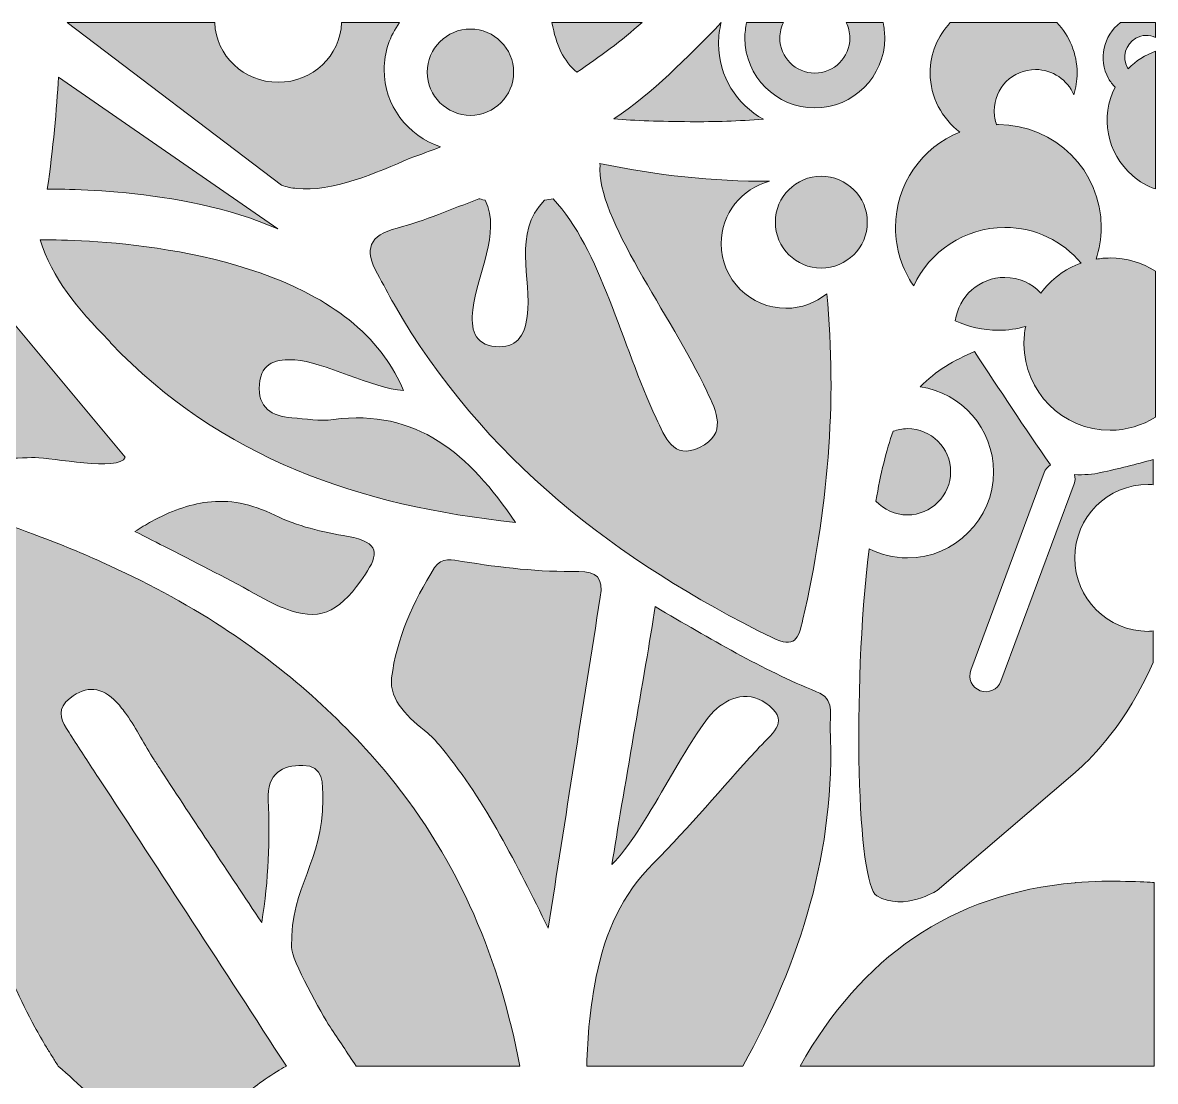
# Model space of a CAD drawing. Header units: inches. Extents: x 55 to 251, y -199 to -11.
# Drawn here: x 124.2 to 251.2, y -129.3 to -10.6 of the extents above; entities that cross this region are included whole.
import ezdxf

# ---------------------------------------------------------------- set-up
doc = ezdxf.new("R2010")
doc.units = ezdxf.units.IN
doc.header["$MEASUREMENT"] = 0
doc.layers.add('Layer 1', color=7, linetype='Continuous')

# ---------------------------------------------------------------- blocks, each defined once
blk = doc.blocks.new('block 2')
at = {"layer": 'Layer 1', "true_color": 0x434142}
h = blk.add_hatch(color=250, dxfattribs=at)
h.dxf.hatch_style = 2
edge = h.paths.add_edge_path()
edge.add_spline(control_points=[(154.95, -29.15), (158.74, -29.66), (164.09, -27.33), (167.65, -25.78), (168.83, -25.36), (169.96, -24.93), (171.06, -24.51), (167.39, -23.24), (164.74, -19.83), (164.74, -15.83), (164.74, -13.87), (165.39, -12.06), (166.47, -10.56), (166.47, -10.56), (159.98, -10.56), (159.98, -10.56), (159.85, -14.27), (156.72, -17.25), (152.86, -17.25), (149.01, -17.25), (145.88, -14.27), (145.75, -10.56), (145.75, -10.56), (129.19, -10.56), (129.19, -10.56), (129.19, -10.56), (153.23, -28.78), (153.23, -28.78), (153.8, -28.99), (154.37, -29.13), (154.95, -29.15)], knot_values=[0, 0, 0, 0, 1, 1, 1, 2, 2, 2, 3, 3, 3, 4, 4, 4, 5, 5, 5, 6, 6, 6, 7, 7, 7, 8, 8, 8, 9, 9, 9, 10, 10, 10, 10], degree=3, periodic=1)
h = blk.add_hatch(color=250, dxfattribs=at)
h.dxf.hatch_style = 2
edge = h.paths.add_edge_path()
edge.add_spline(control_points=[(174.43, -20.96), (177.1, -20.96), (179.27, -18.79), (179.27, -16.12), (179.27, -13.45), (177.1, -11.28), (174.43, -11.28), (171.76, -11.28), (169.58, -13.45), (169.58, -16.12), (169.58, -18.79), (171.76, -20.96), (174.43, -20.96)], knot_values=[0, 0, 0, 0, 1, 1, 1, 2, 2, 2, 3, 3, 3, 4, 4, 4, 4], degree=3, periodic=1)
h = blk.add_hatch(color=250, dxfattribs=at)
h.dxf.hatch_style = 2
edge = h.paths.add_edge_path()
edge.add_spline(control_points=[(186.35, -16.12), (188.92, -14.42), (191.36, -12.58), (193.67, -10.56), (193.67, -10.56), (183.57, -10.56), (183.57, -10.56), (184.03, -13.09), (184.87, -14.87), (186.35, -16.12)], knot_values=[0, 0, 0, 0, 1, 1, 1, 2, 2, 2, 3, 3, 3, 3], degree=3, periodic=1)
h = blk.add_hatch(color=250, dxfattribs=at)
h.dxf.hatch_style = 2
edge = h.paths.add_edge_path()
edge.add_spline(control_points=[(199.05, -21.67), (201.79, -21.7), (204.53, -21.59), (207.29, -21.4), (204.29, -19.76), (202.25, -16.58), (202.25, -12.92), (202.25, -12.11), (202.36, -11.32), (202.55, -10.56), (198.63, -14.59), (194.88, -18.41), (190.52, -21.36), (192.89, -21.56), (195.7, -21.64), (199.05, -21.67)], knot_values=[0, 0, 0, 0, 1, 1, 1, 2, 2, 2, 3, 3, 3, 4, 4, 4, 5, 5, 5, 5], degree=3, periodic=1)
h = blk.add_hatch(color=250, dxfattribs=at)
h.dxf.hatch_style = 2
edge = h.paths.add_edge_path()
edge.add_spline(control_points=[(213.05, -20.13), (217.37, -20.13), (220.89, -16.61), (220.89, -12.29), (220.89, -11.69), (220.82, -11.12), (220.7, -10.56), (220.7, -10.56), (216.57, -10.56), (216.57, -10.56), (216.82, -11.08), (216.98, -11.66), (216.98, -12.29), (216.98, -14.45), (215.22, -16.22), (213.05, -16.22), (210.88, -16.22), (209.12, -14.45), (209.12, -12.29), (209.12, -11.66), (209.27, -11.08), (209.53, -10.56), (209.53, -10.56), (205.4, -10.56), (205.4, -10.56), (205.28, -11.12), (205.2, -11.69), (205.2, -12.29), (205.2, -16.61), (208.72, -20.13), (213.05, -20.13)], knot_values=[0, 0, 0, 0, 1, 1, 1, 2, 2, 2, 3, 3, 3, 4, 4, 4, 5, 5, 5, 6, 6, 6, 7, 7, 7, 8, 8, 8, 9, 9, 9, 10, 10, 10, 10], degree=3, periodic=1)
h = blk.add_hatch(color=250, dxfattribs=at)
h.dxf.hatch_style = 2
edge = h.paths.add_edge_path()
edge.add_spline(control_points=[(244.58, -37.1), (244.95, -35.97), (245.17, -34.78), (245.17, -33.53), (245.17, -27.16), (240, -22), (233.63, -22), (233.56, -22), (233.5, -22.01), (233.43, -22.01), (233.26, -21.53), (233.16, -21.01), (233.16, -20.47), (233.16, -17.9), (235.24, -15.82), (237.81, -15.82), (239.73, -15.82), (241.39, -16.99), (242.09, -18.66), (242.33, -17.89), (242.46, -17.07), (242.46, -16.22), (242.46, -14.03), (241.6, -12.04), (240.2, -10.56), (240.2, -10.56), (228.24, -10.56), (228.24, -10.56), (226.84, -12.04), (225.98, -14.03), (225.98, -16.22), (225.98, -18.93), (227.3, -21.33), (229.32, -22.84), (225.09, -24.54), (222.09, -28.69), (222.09, -33.53), (222.09, -35.97), (222.85, -38.23), (224.14, -40.09), (225.92, -36.23), (229.83, -33.53), (234.35, -33.53), (237.79, -33.53), (240.85, -35.09), (242.91, -37.53), (241.1, -38.18), (239.53, -39.36), (238.4, -40.89), (237.38, -39.81), (235.95, -39.14), (234.35, -39.14), (231.51, -39.14), (229.18, -41.26), (228.8, -44), (230.27, -44.68), (231.9, -45.07), (233.63, -45.07), (234.7, -45.07), (235.72, -44.91), (236.7, -44.64), (236.57, -45.28), (236.5, -45.94), (236.5, -46.62), (236.5, -51.94), (240.83, -56.28), (246.16, -56.28), (248.02, -56.28), (249.76, -55.74), (251.24, -54.82), (251.24, -54.82), (251.24, -38.42), (251.24, -38.42), (249.76, -37.5), (248.02, -36.96), (246.16, -36.96), (245.62, -36.96), (245.09, -37.01), (244.58, -37.1)], knot_values=[0, 0, 0, 0, 1, 1, 1, 2, 2, 2, 3, 3, 3, 4, 4, 4, 5, 5, 5, 6, 6, 6, 7, 7, 7, 8, 8, 8, 9, 9, 9, 10, 10, 10, 11, 11, 11, 12, 12, 12, 13, 13, 13, 14, 14, 14, 15, 15, 15, 16, 16, 16, 17, 17, 17, 18, 18, 18, 19, 19, 19, 20, 20, 20, 21, 21, 21, 22, 22, 22, 23, 23, 23, 24, 24, 24, 25, 25, 25, 26, 26, 26, 26], degree=3, periodic=1)
h = blk.add_hatch(color=250, dxfattribs=at)
h.dxf.hatch_style = 2
edge = h.paths.add_edge_path()
edge.add_spline(control_points=[(249.06, -12.3), (249.76, -11.91), (250.56, -11.91), (251.24, -12.21), (251.24, -12.21), (251.24, -10.56), (251.24, -10.56), (251.24, -10.56), (247.32, -10.56), (247.32, -10.56), (245.41, -12.01), (244.79, -14.67), (245.99, -16.83), (246.19, -17.19), (246.44, -17.51), (246.72, -17.8), (245.06, -21.08), (245.76, -25.19), (248.67, -27.71), (249.45, -28.39), (250.32, -28.89), (251.24, -29.22), (251.24, -29.22), (251.24, -13.77), (251.24, -13.77), (250.12, -14.18), (249.07, -14.83), (248.19, -15.73), (248.17, -15.7), (248.14, -15.67), (248.12, -15.64), (247.46, -14.46), (247.88, -12.96), (249.06, -12.3)], knot_values=[0, 0, 0, 0, 1, 1, 1, 2, 2, 2, 3, 3, 3, 4, 4, 4, 5, 5, 5, 6, 6, 6, 7, 7, 7, 8, 8, 8, 9, 9, 9, 10, 10, 10, 11, 11, 11, 11], degree=3, periodic=1)
h = blk.add_hatch(color=250, dxfattribs=at)
h.dxf.hatch_style = 2
edge = h.paths.add_edge_path()
edge.add_spline(control_points=[(152.81, -33.7), (152.81, -33.7), (128.22, -16.66), (128.22, -16.66), (128.01, -20.25), (127.65, -24.68), (126.97, -29.25), (126.97, -29.25), (141.94, -28.87), (152.81, -33.7)], knot_values=[0, 0, 0, 0, 1, 1, 1, 2, 2, 2, 3, 3, 3, 3], degree=3, periodic=1)
h = blk.add_hatch(color=250, dxfattribs=at)
h.dxf.hatch_style = 2
edge = h.paths.add_edge_path()
edge.add_spline(control_points=[(177.25, -46.9), (174.75, -46.68), (174.47, -44.84), (174.69, -42.78), (175.14, -38.67), (177.89, -34.23), (176.08, -30.49), (175.65, -30.39), (175.49, -30.3), (175.38, -30.34), (172.33, -31.44), (169.34, -32.79), (166.22, -33.6), (163.04, -34.42), (162.46, -35.98), (164, -38.74), (164.63, -39.87), (165.21, -41.03), (165.86, -42.15), (175.86, -59.52), (190.84, -70.95), (208.25, -79.54), (210.82, -80.8), (211.21, -79.71), (211.72, -77.49), (214.49, -65.4), (215.57, -53.23), (214.39, -40.97), (213.14, -41.99), (211.54, -42.6), (209.81, -42.6), (205.8, -42.6), (202.55, -39.36), (202.55, -35.35), (202.55, -31.98), (204.86, -29.16), (207.97, -28.35), (201.64, -28.38), (195.28, -27.7), (188.9, -26.35), (188.92, -26.41), (188.97, -26.44), (188.97, -26.5), (188.47, -32.42), (196.98, -43.43), (200.94, -51.91), (202, -54.17), (203.28, -56.7), (200.13, -58.2), (197.13, -59.64), (196.24, -57.03), (195.25, -54.92), (191.4, -46.73), (189.02, -35.97), (183.71, -30.34), (183.38, -30.38), (183.06, -30.42), (182.74, -30.46), (179.06, -34.22), (181.37, -39.17), (180.79, -43.54), (180.5, -45.75), (179.55, -47.11), (177.25, -46.9)], knot_values=[0, 0, 0, 0, 1, 1, 1, 2, 2, 2, 3, 3, 3, 4, 4, 4, 5, 5, 5, 6, 6, 6, 7, 7, 7, 8, 8, 8, 9, 9, 9, 10, 10, 10, 11, 11, 11, 12, 12, 12, 13, 13, 13, 14, 14, 14, 15, 15, 15, 16, 16, 16, 17, 17, 17, 18, 18, 18, 19, 19, 19, 20, 20, 20, 21, 21, 21, 21], degree=3, periodic=1)
h = blk.add_hatch(color=250, dxfattribs=at)
h.dxf.hatch_style = 2
edge = h.paths.add_edge_path()
edge.add_spline(control_points=[(213.77, -27.79), (210.93, -27.79), (208.62, -30.1), (208.62, -32.94), (208.62, -35.79), (210.93, -38.1), (213.77, -38.1), (216.62, -38.1), (218.93, -35.79), (218.93, -32.94), (218.93, -30.1), (216.62, -27.79), (213.77, -27.79)], knot_values=[0, 0, 0, 0, 1, 1, 1, 2, 2, 2, 3, 3, 3, 4, 4, 4, 4], degree=3, periodic=1)
h = blk.add_hatch(color=250, dxfattribs=at)
h.dxf.hatch_style = 2
edge = h.paths.add_edge_path()
edge.add_spline(control_points=[(134.1, -46.5), (146.44, -59.48), (161.98, -64.77), (179.48, -66.62), (174.3, -58.93), (168.37, -53.84), (159.06, -55.08), (157.54, -55.29), (155.95, -54.99), (154.4, -54.88), (152.14, -54.72), (150.55, -53.79), (150.76, -51.14), (150.97, -48.6), (152.76, -48.28), (154.75, -48.39), (157.83, -48.57), (163.55, -51.6), (166.91, -51.83), (166.36, -50.45), (165.63, -49.19), (164.79, -48.03), (162.8, -45.28), (160.09, -43.1), (157.02, -41.38), (144.55, -34.42), (126.17, -34.94), (126.17, -34.94), (127.49, -39.16), (130.41, -42.72), (133.84, -46.16), (133.94, -46.26), (134, -46.4), (134.1, -46.5)], knot_values=[0, 0, 0, 0, 1, 1, 1, 2, 2, 2, 3, 3, 3, 4, 4, 4, 5, 5, 5, 6, 6, 6, 7, 7, 7, 8, 8, 8, 9, 9, 9, 10, 10, 10, 11, 11, 11, 11], degree=3, periodic=1)
h = blk.add_hatch(color=250, dxfattribs=at)
h.dxf.hatch_style = 2
edge = h.paths.add_edge_path()
edge.add_spline(control_points=[(135.71, -59.32), (135.71, -59.32), (123.38, -44.5), (123.38, -44.5), (123.38, -44.5), (122.65, -50.52), (122.05, -52.44), (121.46, -54.34), (118.68, -59.66), (118.68, -59.66), (118.68, -59.66), (123.49, -59.37), (125.61, -59.35), (127.4, -59.32), (135.05, -60.99), (135.71, -59.32)], knot_values=[0, 0, 0, 0, 1, 1, 1, 2, 2, 2, 3, 3, 3, 4, 4, 4, 5, 5, 5, 5], degree=3, periodic=1)
h = blk.add_hatch(color=250, dxfattribs=at)
h.dxf.hatch_style = 2
edge = h.paths.add_edge_path()
edge.add_spline(control_points=[(238.76, -61.04), (238.9, -60.66), (239.15, -60.37), (239.47, -60.17), (236.56, -55.98), (233.75, -51.73), (230.97, -47.46), (228.72, -48.38), (226.59, -49.65), (224.86, -51.4), (229.51, -52.09), (233.09, -56.1), (233.09, -60.94), (233.09, -66.27), (228.76, -70.6), (223.43, -70.6), (221.88, -70.6), (220.42, -70.22), (219.13, -69.57), (217.2, -85.79), (217.83, -107.25), (219.99, -108.5), (223.11, -110.31), (226.75, -107.91), (226.75, -107.91), (226.75, -107.91), (242.24, -94.67), (242.24, -94.67), (242.24, -94.67), (242.24, -94.67), (242.24, -94.67), (242.24, -94.67), (242.71, -94.26), (242.71, -94.26), (244.06, -93.06), (248.02, -89.12), (251, -82.33), (251, -82.33), (251, -78.8), (251, -78.8), (250.81, -78.82), (250.63, -78.84), (250.44, -78.84), (245.89, -78.84), (242.2, -75.15), (242.2, -70.6), (242.2, -66.05), (245.89, -62.36), (250.44, -62.36), (250.63, -62.36), (250.81, -62.37), (251, -62.39), (251, -62.39), (251, -59.56), (251, -59.56), (249.06, -60.1), (247.11, -60.61), (245.1, -61.04), (244.27, -61.21), (243.18, -61.31), (242.18, -61.26), (242.26, -61.59), (242.24, -61.95), (242.12, -62.28), (242.12, -62.28), (233.91, -84.44), (233.91, -84.44), (233.56, -85.37), (232.53, -85.84), (231.6, -85.5), (230.68, -85.16), (230.2, -84.12), (230.55, -83.2), (230.55, -83.2), (238.76, -61.04), (238.76, -61.04)], knot_values=[0, 0, 0, 0, 1, 1, 1, 2, 2, 2, 3, 3, 3, 4, 4, 4, 5, 5, 5, 6, 6, 6, 7, 7, 7, 8, 8, 8, 9, 9, 9, 10, 10, 10, 11, 11, 11, 12, 12, 12, 13, 13, 13, 14, 14, 14, 15, 15, 15, 16, 16, 16, 17, 17, 17, 18, 18, 18, 19, 19, 19, 20, 20, 20, 21, 21, 21, 22, 22, 22, 23, 23, 23, 24, 24, 24, 25, 25, 25, 25], degree=3, periodic=1)
h = blk.add_hatch(color=250, dxfattribs=at)
h.dxf.hatch_style = 2
edge = h.paths.add_edge_path()
edge.add_spline(control_points=[(221.82, -56.4), (221.06, -58.5), (220.42, -61.19), (219.9, -64.22), (220.78, -65.18), (222.03, -65.78), (223.43, -65.78), (226.1, -65.78), (228.28, -63.61), (228.28, -60.94), (228.28, -58.27), (226.1, -56.1), (223.43, -56.1), (222.86, -56.1), (222.32, -56.22), (221.82, -56.4)], knot_values=[0, 0, 0, 0, 1, 1, 1, 2, 2, 2, 3, 3, 3, 4, 4, 4, 5, 5, 5, 5], degree=3, periodic=1)
h = blk.add_hatch(color=250, dxfattribs=at)
h.dxf.hatch_style = 2
edge = h.paths.add_edge_path()
edge.add_spline(control_points=[(154.32, -76.54), (157.82, -77.67), (159.99, -76.45), (162.64, -72.44), (164.09, -70.24), (164.34, -68.83), (160.7, -68.2), (157.88, -67.71), (154.94, -67.04), (152.5, -65.82), (149.81, -64.46), (147.33, -64.06), (144.93, -64.35), (142.81, -64.6), (140.75, -65.38), (138.67, -66.52), (138.05, -66.86), (137.43, -67.23), (136.8, -67.63), (138.07, -68.29), (139.32, -68.93), (140.57, -69.56), (144.07, -71.35), (147.49, -73.08), (150.81, -74.93), (152.13, -75.67), (153.28, -76.2), (154.32, -76.54)], knot_values=[0, 0, 0, 0, 1, 1, 1, 2, 2, 2, 3, 3, 3, 4, 4, 4, 5, 5, 5, 6, 6, 6, 7, 7, 7, 8, 8, 8, 9, 9, 9, 9], degree=3, periodic=1)
h = blk.add_hatch(color=250, dxfattribs=at)
h.dxf.hatch_style = 2
edge = h.paths.add_edge_path()
edge.add_spline(control_points=[(154.34, -114.26), (154.35, -115.69), (157.8, -121.86), (158.68, -123.19), (159.65, -124.66), (160.63, -126.13), (161.6, -127.6), (161.6, -127.6), (179.96, -127.6), (179.96, -127.6), (177.73, -115.84), (173.31, -104.84), (165.24, -94.99), (162.55, -91.71), (159.67, -88.75), (156.64, -86.05), (153.48, -83.23), (150.14, -80.69), (146.66, -78.41), (142.35, -75.61), (137.82, -73.19), (133.1, -71.08), (130.56, -69.93), (127.96, -68.87), (125.31, -67.89), (123.17, -67.1), (121, -66.36), (118.8, -65.66), (117.04, -65.1), (116.33, -65.49), (116.11, -67.53), (115.75, -70.95), (115.58, -74.37), (115.57, -77.78), (115.56, -79.35), (115.59, -80.91), (115.65, -82.47), (115.77, -85.38), (116, -88.27), (116.33, -91.15), (116.58, -93.3), (116.88, -95.43), (117.23, -97.56), (117.53, -99.3), (117.84, -101.03), (118.2, -102.76), (119.79, -110.42), (122.3, -117.2), (125.58, -123.23), (125.99, -124), (126.43, -124.75), (126.88, -125.49), (127.09, -125.85), (127.32, -126.2), (127.54, -126.55), (127.76, -126.9), (127.97, -127.25), (128.19, -127.6), (128.19, -127.6), (128.2, -127.6), (128.2, -127.6), (128.2, -127.6), (128.2, -127.6), (128.2, -127.6), (130.51, -129.55), (132.62, -132.07), (135.58, -133.21), (144.94, -136.83), (155.45, -136.01), (165.39, -137.4), (161.81, -136.55), (158.23, -135.71), (154.62, -134.91), (150.55, -134.02), (148.32, -132.62), (149.83, -130.33), (150.23, -129.73), (153.16, -127.91), (153.78, -127.6), (153.78, -127.6), (153.78, -127.6), (153.78, -127.6), (153.78, -127.6), (153.78, -127.6), (153.78, -127.6), (146.78, -116.82), (139.76, -106.05), (132.73, -95.29), (131.73, -93.75), (130.73, -92.21), (129.73, -90.68), (129.52, -90.35), (129.3, -90.03), (129.11, -89.72), (128.42, -88.59), (128.06, -87.47), (129.53, -86.32), (131.34, -84.9), (133.11, -85.03), (134.76, -86.81), (135.16, -87.24), (135.52, -87.7), (135.86, -88.18), (137, -89.79), (137.86, -91.58), (138.94, -93.24), (139.19, -93.63), (139.45, -94.02), (139.71, -94.42), (143.44, -100.14), (147.25, -105.82), (151.02, -111.51), (151.8, -106.67), (151.95, -102.21), (151.75, -97.76), (151.61, -94.73), (153.35, -93.87), (155.61, -93.87), (158.03, -93.87), (157.86, -95.96), (157.86, -97.72), (157.87, -104.82), (154.32, -107.17), (154.34, -114.26)], knot_values=[0, 0, 0, 0, 1, 1, 1, 2, 2, 2, 3, 3, 3, 4, 4, 4, 5, 5, 5, 6, 6, 6, 7, 7, 7, 8, 8, 8, 9, 9, 9, 10, 10, 10, 11, 11, 11, 12, 12, 12, 13, 13, 13, 14, 14, 14, 15, 15, 15, 16, 16, 16, 17, 17, 17, 18, 18, 18, 19, 19, 19, 20, 20, 20, 21, 21, 21, 22, 22, 22, 23, 23, 23, 24, 24, 24, 25, 25, 25, 26, 26, 26, 27, 27, 27, 28, 28, 28, 29, 29, 29, 30, 30, 30, 31, 31, 31, 32, 32, 32, 33, 33, 33, 34, 34, 34, 35, 35, 35, 36, 36, 36, 37, 37, 37, 38, 38, 38, 39, 39, 39, 40, 40, 40, 41, 41, 41, 41], degree=3, periodic=1)
h = blk.add_hatch(color=250, dxfattribs=at)
h.dxf.hatch_style = 2
edge = h.paths.add_edge_path()
edge.add_spline(control_points=[(188.99, -75), (189.35, -72.82), (188.55, -72.1), (186.57, -72.13), (182.18, -72.19), (177.84, -71.7), (173.51, -70.99), (172.43, -70.82), (171.17, -70.47), (170.41, -71.69), (168.02, -75.49), (166.12, -79.66), (165.59, -84.05), (165.27, -86.67), (167.56, -88.57), (169.63, -90.26), (170.15, -90.68), (170.85, -91.47), (171.29, -92.02), (176.21, -98.04), (179.59, -104.97), (183.15, -112.13), (185.09, -99.76), (187, -87.37), (188.99, -75)], knot_values=[0, 0, 0, 0, 1, 1, 1, 2, 2, 2, 3, 3, 3, 4, 4, 4, 5, 5, 5, 6, 6, 6, 7, 7, 7, 8, 8, 8, 8], degree=3, periodic=1)
h = blk.add_hatch(color=250, dxfattribs=at)
h.dxf.hatch_style = 2
edge = h.paths.add_edge_path()
edge.add_spline(control_points=[(214.78, -89.63), (214.72, -88.15), (215.32, -86.44), (213.25, -85.61), (207.09, -83.13), (201.36, -79.71), (195.15, -76.07), (194.01, -83.36), (191.45, -97.6), (190.3, -104.98), (193.94, -101.44), (198.66, -90.96), (201.73, -87.81), (203.32, -86.18), (205.83, -85.35), (207.97, -87.2), (210.21, -89.14), (208.2, -90.31), (206.49, -92.19), (202.65, -96.4), (198.99, -100.81), (194.97, -104.84), (191.39, -108.42), (189.57, -112.49), (188.54, -117.56), (187.86, -120.92), (187.55, -124.26), (187.47, -127.6), (187.47, -127.6), (204.98, -127.6), (204.98, -127.6), (211.45, -115.88), (215.38, -103.39), (214.78, -89.63)], knot_values=[0, 0, 0, 0, 1, 1, 1, 2, 2, 2, 3, 3, 3, 4, 4, 4, 5, 5, 5, 6, 6, 6, 7, 7, 7, 8, 8, 8, 9, 9, 9, 10, 10, 10, 11, 11, 11, 11], degree=3, periodic=1)
h = blk.add_hatch(color=250, dxfattribs=at)
h.dxf.hatch_style = 2
edge = h.paths.add_edge_path()
edge.add_spline(control_points=[(251.09, -127.6), (251.09, -127.6), (251.09, -107.01), (251.09, -107.01), (250.31, -106.96), (246.33, -106.72), (242.23, -107.01), (242.23, -107.01), (242.23, -107.05), (242.23, -107.05), (228.24, -108.24), (218.26, -115.46), (211.4, -127.6), (211.4, -127.6), (216.96, -127.6), (216.96, -127.6), (216.96, -127.6), (251.09, -127.6), (251.09, -127.6)], knot_values=[0, 0, 0, 0, 1, 1, 1, 2, 2, 2, 3, 3, 3, 4, 4, 4, 5, 5, 5, 6, 6, 6, 6], degree=3, periodic=1)
h = blk.add_hatch(color=250, dxfattribs=at)
h.dxf.hatch_style = 2
edge = h.paths.add_edge_path()
edge.add_spline(control_points=[(132.17, -146.8), (132.12, -146.76), (132.07, -146.73), (132.02, -146.7), (131.75, -146.37), (131.41, -146.03), (131.03, -145.68), (129.52, -144.29), (128.08, -142.83), (126.7, -141.32), (126.46, -141.34), (126.22, -141.35), (125.98, -141.37), (115.11, -142.37), (111.1, -145.76), (111.5, -154.49), (111.74, -159.82), (113.75, -165.09), (114.09, -170.43), (114.25, -172.92), (113.06, -177.14), (111.19, -177.65), (108.19, -178.48), (103.76, -177.42), (100.62, -176.13), (99.51, -175.68), (98.52, -174.86), (97.68, -173.91), (95.54, -169.56), (95.98, -163.76), (96.28, -161.4), (96.33, -161.08), (96.38, -160.74), (96.43, -160.4), (96.43, -160.36), (96.44, -160.33), (96.44, -160.33), (96.44, -160.33), (96.43, -160.33), (96.43, -160.33), (97.37, -153.17), (96.99, -142.81), (98.98, -139.38), (102.05, -134.1), (120.29, -133.14), (118.18, -129.57), (118.18, -129.57), (118.18, -129.57), (118.18, -129.57), (117.91, -129.09), (117.63, -128.61), (117.37, -128.12), (117.12, -127.65), (116.85, -127.23), (116.58, -126.83), (116.58, -126.83), (116.58, -126.83), (116.58, -126.83), (116.56, -126.81), (116.55, -126.8), (116.54, -126.78), (116.46, -126.67), (116.38, -126.57), (116.3, -126.46), (116.21, -126.35), (116.13, -126.24), (116.05, -126.14), (116.02, -126.11), (116, -126.08), (115.97, -126.06), (115.81, -125.87), (115.65, -125.7), (115.48, -125.54), (115.44, -125.5), (115.39, -125.46), (115.35, -125.43), (115.19, -125.28), (115.02, -125.14), (114.85, -125.02), (114.79, -124.97), (114.73, -124.93), (114.66, -124.89), (114.5, -124.78), (114.34, -124.68), (114.17, -124.58), (114.08, -124.53), (113.98, -124.49), (113.89, -124.45), (113.81, -124.41), (113.73, -124.38), (113.65, -124.34), (113.57, -124.3), (113.5, -124.26), (113.41, -124.23), (113.27, -124.18), (113.12, -124.13), (112.97, -124.09), (112.84, -124.05), (112.72, -124), (112.58, -123.96), (112.28, -123.89), (111.98, -123.83), (111.65, -123.78), (107.46, -123.16), (103.34, -122.86), (99.29, -122.86), (97.48, -122.86), (95.69, -122.94), (93.91, -123.07), (93.91, -123.07), (93.98, -123.05), (93.98, -123.05), (74.08, -124.38), (68.07, -130.11), (68.07, -130.11), (68.07, -130.11), (68.08, -130.1), (68.08, -130.1), (67.75, -130.28), (67.52, -130.49), (67.43, -130.72), (67.41, -130.73), (67.39, -130.74), (67.37, -130.75), (67.38, -130.76), (67.39, -130.78), (67.41, -130.8), (67.39, -130.85), (67.37, -130.9), (67.37, -130.95), (67.37, -131.03), (67.39, -131.1), (67.42, -131.18), (67.42, -131.18), (67.42, -131.18), (67.42, -131.18), (67.42, -131.18), (67.45, -131.22), (67.45, -131.22), (67.47, -131.28), (67.51, -131.33), (67.55, -131.39), (67.55, -131.39), (70.39, -135.83), (70.39, -135.83), (77.23, -147.78), (82.35, -160.28), (83.95, -173.88), (84.3, -176.79), (86.69, -181.11), (89.53, -182.01), (98.67, -184.87), (108.33, -187.21), (118.04, -188.25), (124.83, -188.97), (128.59, -185.05), (127.07, -179.24), (125.77, -174.24), (124.13, -169.29), (122.89, -164.28), (120.71, -155.5), (124.03, -149.21), (132.17, -146.8)], knot_values=[0, 0, 0, 0, 1, 1, 1, 2, 2, 2, 3, 3, 3, 4, 4, 4, 5, 5, 5, 6, 6, 6, 7, 7, 7, 8, 8, 8, 9, 9, 9, 10, 10, 10, 11, 11, 11, 12, 12, 12, 13, 13, 13, 14, 14, 14, 15, 15, 15, 16, 16, 16, 17, 17, 17, 18, 18, 18, 19, 19, 19, 20, 20, 20, 21, 21, 21, 22, 22, 22, 23, 23, 23, 24, 24, 24, 25, 25, 25, 26, 26, 26, 27, 27, 27, 28, 28, 28, 29, 29, 29, 30, 30, 30, 31, 31, 31, 32, 32, 32, 33, 33, 33, 34, 34, 34, 35, 35, 35, 36, 36, 36, 37, 37, 37, 38, 38, 38, 39, 39, 39, 40, 40, 40, 41, 41, 41, 42, 42, 42, 43, 43, 43, 44, 44, 44, 45, 45, 45, 46, 46, 46, 47, 47, 47, 48, 48, 48, 49, 49, 49, 50, 50, 50, 51, 51, 51, 52, 52, 52, 53, 53, 53, 54, 54, 54, 54], degree=3, periodic=1)
at = {"layer": 'Layer 1', "lineweight": 0}
for points, knots in [([(154.95, -29.15), (158.74, -29.66), (164.09, -27.33), (167.65, -25.78), (168.83, -25.36), (169.96, -24.93), (171.06, -24.51), (167.39, -23.24), (164.74, -19.83), (164.74, -15.83), (164.74, -13.87), (165.39, -12.06), (166.47, -10.56), (166.47, -10.56), (159.98, -10.56), (159.98, -10.56), (159.85, -14.27), (156.72, -17.25), (152.86, -17.25), (149.01, -17.25), (145.88, -14.27), (145.75, -10.56), (145.75, -10.56), (129.19, -10.56), (129.19, -10.56), (129.19, -10.56), (153.23, -28.78), (153.23, -28.78), (153.8, -28.99), (154.37, -29.13), (154.95, -29.15)], [0, 0, 0, 0, 1, 1, 1, 2, 2, 2, 3, 3, 3, 4, 4, 4, 5, 5, 5, 6, 6, 6, 7, 7, 7, 8, 8, 8, 9, 9, 9, 10, 10, 10, 10]), ([(174.43, -20.96), (177.1, -20.96), (179.27, -18.79), (179.27, -16.12), (179.27, -13.45), (177.1, -11.28), (174.43, -11.28), (171.76, -11.28), (169.58, -13.45), (169.58, -16.12), (169.58, -18.79), (171.76, -20.96), (174.43, -20.96)], [0, 0, 0, 0, 1, 1, 1, 2, 2, 2, 3, 3, 3, 4, 4, 4, 4]), ([(186.35, -16.12), (188.92, -14.42), (191.36, -12.58), (193.67, -10.56), (193.67, -10.56), (183.57, -10.56), (183.57, -10.56), (184.03, -13.09), (184.87, -14.87), (186.35, -16.12)], [0, 0, 0, 0, 1, 1, 1, 2, 2, 2, 3, 3, 3, 3]), ([(199.05, -21.67), (201.79, -21.7), (204.53, -21.59), (207.29, -21.4), (204.29, -19.76), (202.25, -16.58), (202.25, -12.92), (202.25, -12.11), (202.36, -11.32), (202.55, -10.56), (198.63, -14.59), (194.88, -18.41), (190.52, -21.36), (192.89, -21.56), (195.7, -21.64), (199.05, -21.67)], [0, 0, 0, 0, 1, 1, 1, 2, 2, 2, 3, 3, 3, 4, 4, 4, 5, 5, 5, 5]), ([(213.05, -20.13), (217.37, -20.13), (220.89, -16.61), (220.89, -12.29), (220.89, -11.69), (220.82, -11.12), (220.7, -10.56), (220.7, -10.56), (216.57, -10.56), (216.57, -10.56), (216.82, -11.08), (216.98, -11.66), (216.98, -12.29), (216.98, -14.45), (215.22, -16.22), (213.05, -16.22), (210.88, -16.22), (209.12, -14.45), (209.12, -12.29), (209.12, -11.66), (209.27, -11.08), (209.53, -10.56), (209.53, -10.56), (205.4, -10.56), (205.4, -10.56), (205.28, -11.12), (205.2, -11.69), (205.2, -12.29), (205.2, -16.61), (208.72, -20.13), (213.05, -20.13)], [0, 0, 0, 0, 1, 1, 1, 2, 2, 2, 3, 3, 3, 4, 4, 4, 5, 5, 5, 6, 6, 6, 7, 7, 7, 8, 8, 8, 9, 9, 9, 10, 10, 10, 10]), ([(244.58, -37.1), (244.95, -35.97), (245.17, -34.78), (245.17, -33.53), (245.17, -27.16), (240, -22), (233.63, -22), (233.56, -22), (233.5, -22.01), (233.43, -22.01), (233.26, -21.53), (233.16, -21.01), (233.16, -20.47), (233.16, -17.9), (235.24, -15.82), (237.81, -15.82), (239.73, -15.82), (241.39, -16.99), (242.09, -18.66), (242.33, -17.89), (242.46, -17.07), (242.46, -16.22), (242.46, -14.03), (241.6, -12.04), (240.2, -10.56), (240.2, -10.56), (228.24, -10.56), (228.24, -10.56), (226.84, -12.04), (225.98, -14.03), (225.98, -16.22), (225.98, -18.93), (227.3, -21.33), (229.32, -22.84), (225.09, -24.54), (222.09, -28.69), (222.09, -33.53), (222.09, -35.97), (222.85, -38.23), (224.14, -40.09), (225.92, -36.23), (229.83, -33.53), (234.35, -33.53), (237.79, -33.53), (240.85, -35.09), (242.91, -37.53), (241.1, -38.18), (239.53, -39.36), (238.4, -40.89), (237.38, -39.81), (235.95, -39.14), (234.35, -39.14), (231.51, -39.14), (229.18, -41.26), (228.8, -44), (230.27, -44.68), (231.9, -45.07), (233.63, -45.07), (234.7, -45.07), (235.72, -44.91), (236.7, -44.64), (236.57, -45.28), (236.5, -45.94), (236.5, -46.62), (236.5, -51.94), (240.83, -56.28), (246.16, -56.28), (248.02, -56.28), (249.76, -55.74), (251.24, -54.82), (251.24, -54.82), (251.24, -38.42), (251.24, -38.42), (249.76, -37.5), (248.02, -36.96), (246.16, -36.96), (245.62, -36.96), (245.09, -37.01), (244.58, -37.1)], [0, 0, 0, 0, 1, 1, 1, 2, 2, 2, 3, 3, 3, 4, 4, 4, 5, 5, 5, 6, 6, 6, 7, 7, 7, 8, 8, 8, 9, 9, 9, 10, 10, 10, 11, 11, 11, 12, 12, 12, 13, 13, 13, 14, 14, 14, 15, 15, 15, 16, 16, 16, 17, 17, 17, 18, 18, 18, 19, 19, 19, 20, 20, 20, 21, 21, 21, 22, 22, 22, 23, 23, 23, 24, 24, 24, 25, 25, 25, 26, 26, 26, 26]), ([(249.06, -12.3), (249.76, -11.91), (250.56, -11.91), (251.24, -12.21), (251.24, -12.21), (251.24, -10.56), (251.24, -10.56), (251.24, -10.56), (247.32, -10.56), (247.32, -10.56), (245.41, -12.01), (244.79, -14.67), (245.99, -16.83), (246.19, -17.19), (246.44, -17.51), (246.72, -17.8), (245.06, -21.08), (245.76, -25.19), (248.67, -27.71), (249.45, -28.39), (250.32, -28.89), (251.24, -29.22), (251.24, -29.22), (251.24, -13.77), (251.24, -13.77), (250.12, -14.18), (249.07, -14.83), (248.19, -15.73), (248.17, -15.7), (248.14, -15.67), (248.12, -15.64), (247.46, -14.46), (247.88, -12.96), (249.06, -12.3)], [0, 0, 0, 0, 1, 1, 1, 2, 2, 2, 3, 3, 3, 4, 4, 4, 5, 5, 5, 6, 6, 6, 7, 7, 7, 8, 8, 8, 9, 9, 9, 10, 10, 10, 11, 11, 11, 11]), ([(152.81, -33.7), (152.81, -33.7), (128.22, -16.66), (128.22, -16.66), (128.01, -20.25), (127.65, -24.68), (126.97, -29.25), (126.97, -29.25), (141.94, -28.87), (152.81, -33.7)], [0, 0, 0, 0, 1, 1, 1, 2, 2, 2, 3, 3, 3, 3]), ([(177.25, -46.9), (174.75, -46.68), (174.47, -44.84), (174.69, -42.78), (175.14, -38.67), (177.89, -34.23), (176.08, -30.49), (175.65, -30.39), (175.49, -30.3), (175.38, -30.34), (172.33, -31.44), (169.34, -32.79), (166.22, -33.6), (163.04, -34.42), (162.46, -35.98), (164, -38.74), (164.63, -39.87), (165.21, -41.03), (165.86, -42.15), (175.86, -59.52), (190.84, -70.95), (208.25, -79.54), (210.82, -80.8), (211.21, -79.71), (211.72, -77.49), (214.49, -65.4), (215.57, -53.23), (214.39, -40.97), (213.14, -41.99), (211.54, -42.6), (209.81, -42.6), (205.8, -42.6), (202.55, -39.36), (202.55, -35.35), (202.55, -31.98), (204.86, -29.16), (207.97, -28.35), (201.64, -28.38), (195.28, -27.7), (188.9, -26.35), (188.92, -26.41), (188.97, -26.44), (188.97, -26.5), (188.47, -32.42), (196.98, -43.43), (200.94, -51.91), (202, -54.17), (203.28, -56.7), (200.13, -58.2), (197.13, -59.64), (196.24, -57.03), (195.25, -54.92), (191.4, -46.73), (189.02, -35.97), (183.71, -30.34), (183.38, -30.38), (183.06, -30.42), (182.74, -30.46), (179.06, -34.22), (181.37, -39.17), (180.79, -43.54), (180.5, -45.75), (179.55, -47.11), (177.25, -46.9)], [0, 0, 0, 0, 1, 1, 1, 2, 2, 2, 3, 3, 3, 4, 4, 4, 5, 5, 5, 6, 6, 6, 7, 7, 7, 8, 8, 8, 9, 9, 9, 10, 10, 10, 11, 11, 11, 12, 12, 12, 13, 13, 13, 14, 14, 14, 15, 15, 15, 16, 16, 16, 17, 17, 17, 18, 18, 18, 19, 19, 19, 20, 20, 20, 21, 21, 21, 21]), ([(213.77, -27.79), (210.93, -27.79), (208.62, -30.1), (208.62, -32.94), (208.62, -35.79), (210.93, -38.1), (213.77, -38.1), (216.62, -38.1), (218.93, -35.79), (218.93, -32.94), (218.93, -30.1), (216.62, -27.79), (213.77, -27.79)], [0, 0, 0, 0, 1, 1, 1, 2, 2, 2, 3, 3, 3, 4, 4, 4, 4]), ([(134.1, -46.5), (146.44, -59.48), (161.98, -64.77), (179.48, -66.62), (174.3, -58.93), (168.37, -53.84), (159.06, -55.08), (157.54, -55.29), (155.95, -54.99), (154.4, -54.88), (152.14, -54.72), (150.55, -53.79), (150.76, -51.14), (150.97, -48.6), (152.76, -48.28), (154.75, -48.39), (157.83, -48.57), (163.55, -51.6), (166.91, -51.83), (166.36, -50.45), (165.63, -49.19), (164.79, -48.03), (162.8, -45.28), (160.09, -43.1), (157.02, -41.38), (144.55, -34.42), (126.17, -34.94), (126.17, -34.94), (127.49, -39.16), (130.41, -42.72), (133.84, -46.16), (133.94, -46.26), (134, -46.4), (134.1, -46.5)], [0, 0, 0, 0, 1, 1, 1, 2, 2, 2, 3, 3, 3, 4, 4, 4, 5, 5, 5, 6, 6, 6, 7, 7, 7, 8, 8, 8, 9, 9, 9, 10, 10, 10, 11, 11, 11, 11]), ([(135.71, -59.32), (135.71, -59.32), (123.38, -44.5), (123.38, -44.5), (123.38, -44.5), (122.65, -50.52), (122.05, -52.44), (121.46, -54.34), (118.68, -59.66), (118.68, -59.66), (118.68, -59.66), (123.49, -59.37), (125.61, -59.35), (127.4, -59.32), (135.05, -60.99), (135.71, -59.32)], [0, 0, 0, 0, 1, 1, 1, 2, 2, 2, 3, 3, 3, 4, 4, 4, 5, 5, 5, 5]), ([(238.76, -61.04), (238.9, -60.66), (239.15, -60.37), (239.47, -60.17), (236.56, -55.98), (233.75, -51.73), (230.97, -47.46), (228.72, -48.38), (226.59, -49.65), (224.86, -51.4), (229.51, -52.09), (233.09, -56.1), (233.09, -60.94), (233.09, -66.27), (228.76, -70.6), (223.43, -70.6), (221.88, -70.6), (220.42, -70.22), (219.13, -69.57), (217.2, -85.79), (217.83, -107.25), (219.99, -108.5), (223.11, -110.31), (226.75, -107.91), (226.75, -107.91), (226.75, -107.91), (242.24, -94.67), (242.24, -94.67), (242.24, -94.67), (242.24, -94.67), (242.24, -94.67), (242.24, -94.67), (242.71, -94.26), (242.71, -94.26), (244.06, -93.06), (248.02, -89.12), (251, -82.33), (251, -82.33), (251, -78.8), (251, -78.8), (250.81, -78.82), (250.63, -78.84), (250.44, -78.84), (245.89, -78.84), (242.2, -75.15), (242.2, -70.6), (242.2, -66.05), (245.89, -62.36), (250.44, -62.36), (250.63, -62.36), (250.81, -62.37), (251, -62.39), (251, -62.39), (251, -59.56), (251, -59.56), (249.06, -60.1), (247.11, -60.61), (245.1, -61.04), (244.27, -61.21), (243.18, -61.31), (242.18, -61.26), (242.26, -61.59), (242.24, -61.95), (242.12, -62.28), (242.12, -62.28), (233.91, -84.44), (233.91, -84.44), (233.56, -85.37), (232.53, -85.84), (231.6, -85.5), (230.68, -85.16), (230.2, -84.12), (230.55, -83.2), (230.55, -83.2), (238.76, -61.04), (238.76, -61.04)], [0, 0, 0, 0, 1, 1, 1, 2, 2, 2, 3, 3, 3, 4, 4, 4, 5, 5, 5, 6, 6, 6, 7, 7, 7, 8, 8, 8, 9, 9, 9, 10, 10, 10, 11, 11, 11, 12, 12, 12, 13, 13, 13, 14, 14, 14, 15, 15, 15, 16, 16, 16, 17, 17, 17, 18, 18, 18, 19, 19, 19, 20, 20, 20, 21, 21, 21, 22, 22, 22, 23, 23, 23, 24, 24, 24, 25, 25, 25, 25]), ([(221.82, -56.4), (221.06, -58.5), (220.42, -61.19), (219.9, -64.22), (220.78, -65.18), (222.03, -65.78), (223.43, -65.78), (226.1, -65.78), (228.28, -63.61), (228.28, -60.94), (228.28, -58.27), (226.1, -56.1), (223.43, -56.1), (222.86, -56.1), (222.32, -56.22), (221.82, -56.4)], [0, 0, 0, 0, 1, 1, 1, 2, 2, 2, 3, 3, 3, 4, 4, 4, 5, 5, 5, 5]), ([(154.32, -76.54), (157.82, -77.67), (159.99, -76.45), (162.64, -72.44), (164.09, -70.24), (164.34, -68.83), (160.7, -68.2), (157.88, -67.71), (154.94, -67.04), (152.5, -65.82), (149.81, -64.46), (147.33, -64.06), (144.93, -64.35), (142.81, -64.6), (140.75, -65.38), (138.67, -66.52), (138.05, -66.86), (137.43, -67.23), (136.8, -67.63), (138.07, -68.29), (139.32, -68.93), (140.57, -69.56), (144.07, -71.35), (147.49, -73.08), (150.81, -74.93), (152.13, -75.67), (153.28, -76.2), (154.32, -76.54)], [0, 0, 0, 0, 1, 1, 1, 2, 2, 2, 3, 3, 3, 4, 4, 4, 5, 5, 5, 6, 6, 6, 7, 7, 7, 8, 8, 8, 9, 9, 9, 9]), ([(154.34, -114.26), (154.35, -115.69), (157.8, -121.86), (158.68, -123.19), (159.65, -124.66), (160.63, -126.13), (161.6, -127.6), (161.6, -127.6), (179.96, -127.6), (179.96, -127.6), (177.73, -115.84), (173.31, -104.84), (165.24, -94.99), (162.55, -91.71), (159.67, -88.75), (156.64, -86.05), (153.48, -83.23), (150.14, -80.69), (146.66, -78.41), (142.35, -75.61), (137.82, -73.19), (133.1, -71.08), (130.56, -69.93), (127.96, -68.87), (125.31, -67.89), (123.17, -67.1), (121, -66.36), (118.8, -65.66), (117.04, -65.1), (116.33, -65.49), (116.11, -67.53), (115.75, -70.95), (115.58, -74.37), (115.57, -77.78), (115.56, -79.35), (115.59, -80.91), (115.65, -82.47), (115.77, -85.38), (116, -88.27), (116.33, -91.15), (116.58, -93.3), (116.88, -95.43), (117.23, -97.56), (117.53, -99.3), (117.84, -101.03), (118.2, -102.76), (119.79, -110.42), (122.3, -117.2), (125.58, -123.23), (125.99, -124), (126.43, -124.75), (126.88, -125.49), (127.09, -125.85), (127.32, -126.2), (127.54, -126.55), (127.76, -126.9), (127.97, -127.25), (128.19, -127.6), (128.19, -127.6), (128.2, -127.6), (128.2, -127.6), (128.2, -127.6), (128.2, -127.6), (128.2, -127.6), (130.51, -129.55), (132.62, -132.07), (135.58, -133.21), (144.94, -136.83), (155.45, -136.01), (165.39, -137.4), (161.81, -136.55), (158.23, -135.71), (154.62, -134.91), (150.55, -134.02), (148.32, -132.62), (149.83, -130.33), (150.23, -129.73), (153.16, -127.91), (153.78, -127.6), (153.78, -127.6), (153.78, -127.6), (153.78, -127.6), (153.78, -127.6), (153.78, -127.6), (153.78, -127.6), (146.78, -116.82), (139.76, -106.05), (132.73, -95.29), (131.73, -93.75), (130.73, -92.21), (129.73, -90.68), (129.52, -90.35), (129.3, -90.03), (129.11, -89.72), (128.42, -88.59), (128.06, -87.47), (129.53, -86.32), (131.34, -84.9), (133.11, -85.03), (134.76, -86.81), (135.16, -87.24), (135.52, -87.7), (135.86, -88.18), (137, -89.79), (137.86, -91.58), (138.94, -93.24), (139.19, -93.63), (139.45, -94.02), (139.71, -94.42), (143.44, -100.14), (147.25, -105.82), (151.02, -111.51), (151.8, -106.67), (151.95, -102.21), (151.75, -97.76), (151.61, -94.73), (153.35, -93.87), (155.61, -93.87), (158.03, -93.87), (157.86, -95.96), (157.86, -97.72), (157.87, -104.82), (154.32, -107.17), (154.34, -114.26)], [0, 0, 0, 0, 1, 1, 1, 2, 2, 2, 3, 3, 3, 4, 4, 4, 5, 5, 5, 6, 6, 6, 7, 7, 7, 8, 8, 8, 9, 9, 9, 10, 10, 10, 11, 11, 11, 12, 12, 12, 13, 13, 13, 14, 14, 14, 15, 15, 15, 16, 16, 16, 17, 17, 17, 18, 18, 18, 19, 19, 19, 20, 20, 20, 21, 21, 21, 22, 22, 22, 23, 23, 23, 24, 24, 24, 25, 25, 25, 26, 26, 26, 27, 27, 27, 28, 28, 28, 29, 29, 29, 30, 30, 30, 31, 31, 31, 32, 32, 32, 33, 33, 33, 34, 34, 34, 35, 35, 35, 36, 36, 36, 37, 37, 37, 38, 38, 38, 39, 39, 39, 40, 40, 40, 41, 41, 41, 41]), ([(188.99, -75), (189.35, -72.82), (188.55, -72.1), (186.57, -72.13), (182.18, -72.19), (177.84, -71.7), (173.51, -70.99), (172.43, -70.82), (171.17, -70.47), (170.41, -71.69), (168.02, -75.49), (166.12, -79.66), (165.59, -84.05), (165.27, -86.67), (167.56, -88.57), (169.63, -90.26), (170.15, -90.68), (170.85, -91.47), (171.29, -92.02), (176.21, -98.04), (179.59, -104.97), (183.15, -112.13), (185.09, -99.76), (187, -87.37), (188.99, -75)], [0, 0, 0, 0, 1, 1, 1, 2, 2, 2, 3, 3, 3, 4, 4, 4, 5, 5, 5, 6, 6, 6, 7, 7, 7, 8, 8, 8, 8]), ([(214.78, -89.63), (214.72, -88.15), (215.32, -86.44), (213.25, -85.61), (207.09, -83.13), (201.36, -79.71), (195.15, -76.07), (194.01, -83.36), (191.45, -97.6), (190.3, -104.98), (193.94, -101.44), (198.66, -90.96), (201.73, -87.81), (203.32, -86.18), (205.83, -85.35), (207.97, -87.2), (210.21, -89.14), (208.2, -90.31), (206.49, -92.19), (202.65, -96.4), (198.99, -100.81), (194.97, -104.84), (191.39, -108.42), (189.57, -112.49), (188.54, -117.56), (187.86, -120.92), (187.55, -124.26), (187.47, -127.6), (187.47, -127.6), (204.98, -127.6), (204.98, -127.6), (211.45, -115.88), (215.38, -103.39), (214.78, -89.63)], [0, 0, 0, 0, 1, 1, 1, 2, 2, 2, 3, 3, 3, 4, 4, 4, 5, 5, 5, 6, 6, 6, 7, 7, 7, 8, 8, 8, 9, 9, 9, 10, 10, 10, 11, 11, 11, 11]), ([(251.09, -127.6), (251.09, -127.6), (251.09, -107.01), (251.09, -107.01), (250.31, -106.96), (246.33, -106.72), (242.23, -107.01), (242.23, -107.01), (242.23, -107.05), (242.23, -107.05), (228.24, -108.24), (218.26, -115.46), (211.4, -127.6), (211.4, -127.6), (216.96, -127.6), (216.96, -127.6), (216.96, -127.6), (251.09, -127.6), (251.09, -127.6)], [0, 0, 0, 0, 1, 1, 1, 2, 2, 2, 3, 3, 3, 4, 4, 4, 5, 5, 5, 6, 6, 6, 6]), ([(132.17, -146.8), (132.12, -146.76), (132.07, -146.73), (132.02, -146.7), (131.75, -146.37), (131.41, -146.03), (131.03, -145.68), (129.52, -144.29), (128.08, -142.83), (126.7, -141.32), (126.46, -141.34), (126.22, -141.35), (125.98, -141.37), (115.11, -142.37), (111.1, -145.76), (111.5, -154.49), (111.74, -159.82), (113.75, -165.09), (114.09, -170.43), (114.25, -172.92), (113.06, -177.14), (111.19, -177.65), (108.19, -178.48), (103.76, -177.42), (100.62, -176.13), (99.51, -175.68), (98.52, -174.86), (97.68, -173.91), (95.54, -169.56), (95.98, -163.76), (96.28, -161.4), (96.33, -161.08), (96.38, -160.74), (96.43, -160.4), (96.43, -160.36), (96.44, -160.33), (96.44, -160.33), (96.44, -160.33), (96.43, -160.33), (96.43, -160.33), (97.37, -153.17), (96.99, -142.81), (98.98, -139.38), (102.05, -134.1), (120.29, -133.14), (118.18, -129.57), (118.18, -129.57), (118.18, -129.57), (118.18, -129.57), (117.91, -129.09), (117.63, -128.61), (117.37, -128.12), (117.12, -127.65), (116.85, -127.23), (116.58, -126.83), (116.58, -126.83), (116.58, -126.83), (116.58, -126.83), (116.56, -126.81), (116.55, -126.8), (116.54, -126.78), (116.46, -126.67), (116.38, -126.57), (116.3, -126.46), (116.21, -126.35), (116.13, -126.24), (116.05, -126.14), (116.02, -126.11), (116, -126.08), (115.97, -126.06), (115.81, -125.87), (115.65, -125.7), (115.48, -125.54), (115.44, -125.5), (115.39, -125.46), (115.35, -125.43), (115.19, -125.28), (115.02, -125.14), (114.85, -125.02), (114.79, -124.97), (114.73, -124.93), (114.66, -124.89), (114.5, -124.78), (114.34, -124.68), (114.17, -124.58), (114.08, -124.53), (113.98, -124.49), (113.89, -124.45), (113.81, -124.41), (113.73, -124.38), (113.65, -124.34), (113.57, -124.3), (113.5, -124.26), (113.41, -124.23), (113.27, -124.18), (113.12, -124.13), (112.97, -124.09), (112.84, -124.05), (112.72, -124), (112.58, -123.96), (112.28, -123.89), (111.98, -123.83), (111.65, -123.78), (107.46, -123.16), (103.34, -122.86), (99.29, -122.86), (97.48, -122.86), (95.69, -122.94), (93.91, -123.07), (93.91, -123.07), (93.98, -123.05), (93.98, -123.05), (74.08, -124.38), (68.07, -130.11), (68.07, -130.11), (68.07, -130.11), (68.08, -130.1), (68.08, -130.1), (67.75, -130.28), (67.52, -130.49), (67.43, -130.72), (67.41, -130.73), (67.39, -130.74), (67.37, -130.75), (67.38, -130.76), (67.39, -130.78), (67.41, -130.8), (67.39, -130.85), (67.37, -130.9), (67.37, -130.95), (67.37, -131.03), (67.39, -131.1), (67.42, -131.18), (67.42, -131.18), (67.42, -131.18), (67.42, -131.18), (67.42, -131.18), (67.45, -131.22), (67.45, -131.22), (67.47, -131.28), (67.51, -131.33), (67.55, -131.39), (67.55, -131.39), (70.39, -135.83), (70.39, -135.83), (77.23, -147.78), (82.35, -160.28), (83.95, -173.88), (84.3, -176.79), (86.69, -181.11), (89.53, -182.01), (98.67, -184.87), (108.33, -187.21), (118.04, -188.25), (124.83, -188.97), (128.59, -185.05), (127.07, -179.24), (125.77, -174.24), (124.13, -169.29), (122.89, -164.28), (120.71, -155.5), (124.03, -149.21), (132.17, -146.8)], [0, 0, 0, 0, 1, 1, 1, 2, 2, 2, 3, 3, 3, 4, 4, 4, 5, 5, 5, 6, 6, 6, 7, 7, 7, 8, 8, 8, 9, 9, 9, 10, 10, 10, 11, 11, 11, 12, 12, 12, 13, 13, 13, 14, 14, 14, 15, 15, 15, 16, 16, 16, 17, 17, 17, 18, 18, 18, 19, 19, 19, 20, 20, 20, 21, 21, 21, 22, 22, 22, 23, 23, 23, 24, 24, 24, 25, 25, 25, 26, 26, 26, 27, 27, 27, 28, 28, 28, 29, 29, 29, 30, 30, 30, 31, 31, 31, 32, 32, 32, 33, 33, 33, 34, 34, 34, 35, 35, 35, 36, 36, 36, 37, 37, 37, 38, 38, 38, 39, 39, 39, 40, 40, 40, 41, 41, 41, 42, 42, 42, 43, 43, 43, 44, 44, 44, 45, 45, 45, 46, 46, 46, 47, 47, 47, 48, 48, 48, 49, 49, 49, 50, 50, 50, 51, 51, 51, 52, 52, 52, 53, 53, 53, 54, 54, 54, 54])]:
    blk.add_open_spline(points, degree=3, knots=knots, dxfattribs=at)

msp = doc.modelspace()

# ---------------------------------------------------------------- block references
at = {"layer": 'Layer 1'}
msp.add_blockref('block 2', (0, 0), dxfattribs=at)

doc.saveas('drawing.dxf')
